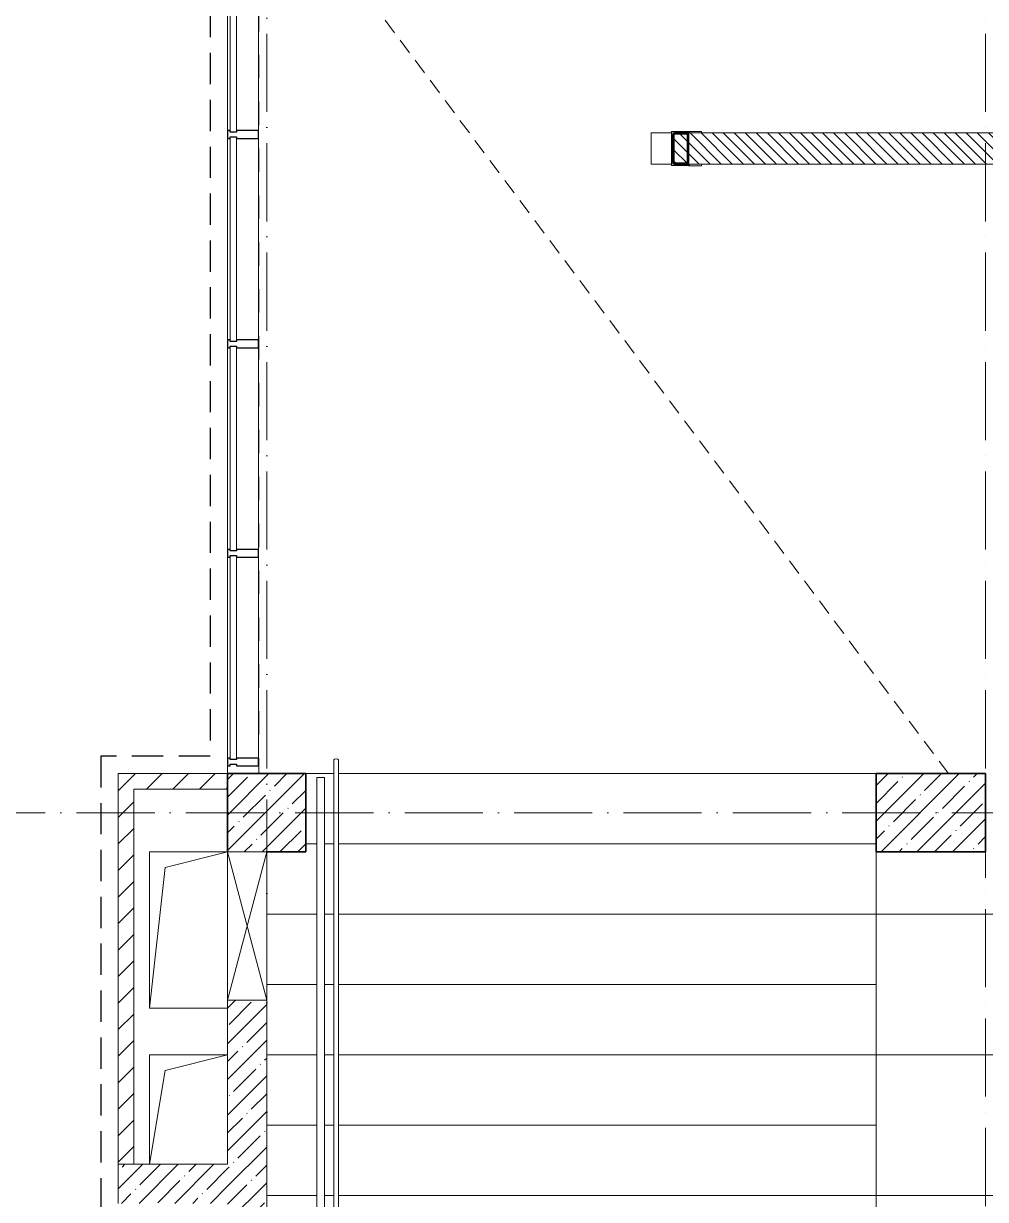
# Model space of a CAD drawing. Header units: millimetres. Extents: x -213536 to 1564669, y -45299 to 942238.
# Drawn here: x 216889 to 223046, y 238640 to 246165 of the extents above; entities that cross this region are included whole.
import ezdxf

# ---------------------------------------------------------------- set-up
doc = ezdxf.new("R2010")
doc.units = ezdxf.units.MM
for name, pattern in [('200_ШТРИХ_ш1п0_6_', [160, 100, -60]), ('50_200_ШТРИХ_1Т_ш5_п1_п1_', [700, 500, -100, 0, -100]), ('Штрих короткий', [300, 150, -150]), ('Штриховая _2 мм - 1 мм_', [300, 200, -100])]:
    doc.linetypes.add(name, pattern=pattern)
for name, color, linetype, lineweight in [('0-1', 7, 'Continuous', 5), ('0-2', 7, 'Continuous', 9), ('Импосты витража', 7, 'Continuous', 9), ('Импосты витража-1', 7, 'Continuous', 25), ('Каркас несущий', 7, 'Continuous', 9), ('Колонны', 7, 'Continuous', 9), ('Колонны-1', 7, 'Continuous', 35), ('Контуры', 7, 'Continuous', 9), ('Линии подступенков', 7, 'Continuous', 9), ('Линии свеса', 7, 'Continuous', 9), ('Линии-1', 7, '200_ШТРИХ_ш1п0_6_', 9), ('Несущие колонны', 7, 'Continuous', 9), ('Несущие колонны-1', 7, 'Continuous', 35), ('Обобщенные модели', 7, 'Continuous', 9), ('Ограждение', 7, 'Continuous', 9), ('Оси-2', 7, '50_200_ШТРИХ_1Т_ш5_п1_п1_', 9), ('Остекление-1', 7, 'Continuous', 9), ('Перемычка-1', 7, 'Штрих короткий', 9), ('Проем-2', 7, 'Continuous', 9), ('Стены-1', 7, 'Continuous', 13), ('Штриховка разреза-1', 7, 'Continuous', 9), ('Элементы узлов', 7, 'Continuous', 9)]:
    doc.layers.add(name, color=color, linetype=linetype, lineweight=lineweight)
doc.layers.add('СТ-1_1', color=7, linetype='Штриховая _2 мм - 1 мм_', lineweight=90, true_color=0x888888)
doc.layers.get('0-2').off()
pattern_1 = [(45, (0, 0), (-84.8528, 84.8528), [])]
pattern_2 = [(45, (0, 0), (-114.04925, 114.04925), []), (45, (114.05, 0), (-114.04925, 114.04925), [201.612, -40.322, 3.353, -36.97])]

# ---------------------------------------------------------------- blocks, each defined once
blk = doc.blocks.new('BSC_Колонна _Прямоугольная - 500х500-V1-АИ2_02_План отделки стен 2-го этажа _Часть 2_')
at = {"layer": 'Несущие колонны'}
h = blk.add_hatch(dxfattribs=at)
h.set_pattern_fill('FP_6', color=256, style=0, pattern_type=2)
h.set_pattern_definition([(45, (-12200, -28300), (-114.04925, 114.04925), []), (45, (-12085.95, -28300), (-114.04925, 114.04925), [201.613, -40.323, 3.353, -36.97])])
h.paths.add_polyline_path([(-250, -250), (250, -250), (250, 250), (-250, 250), (-250, -85.9)], flags=0)
at = {"layer": 'Несущие колонны-1'}
for p, q in [((250, 250), (-250, 250)), ((-250, 250), (-250, -250)), ((250, -250), (250, 250)), ((0, -250), (250, -250))]:
    blk.add_line(p, q, dxfattribs=at)
blk = doc.blocks.new('BSC_Колонна _Прямоугольная - 500х700-V5-АИ2_02_План отделки стен 2-го этажа _Часть 2_')
at = {"layer": 'Несущие колонны'}
h = blk.add_hatch(dxfattribs=at)
h.set_pattern_fill('FP_10', color=256, style=0, pattern_type=2)
h.set_pattern_definition([(315, (-28300, 16450), (114.04925, 114.04925), []), (315, (-28300, 16335.95), (114.04925, 114.04925), [201.613, -40.323, 3.353, -36.97])])
h.paths.add_polyline_path([(-250, 350), (-250, -350), (250, -350), (250, 350)], flags=0)
at = {"layer": 'Несущие колонны-1'}
for p, q in [((250, 350), (-250, 350)), ((-250, 350), (-250, -350)), ((250, -350), (250, 350)), ((-250, -350), (250, -350))]:
    blk.add_line(p, q, dxfattribs=at)
blk = doc.blocks.new('PNS_Панель прямоугольная2 - Нр_Стекло - 40мм-35254988-АИ2_02_План отделки стен 2-го этажа _Часть 2_')
at = {"layer": 'Остекление-1'}
for p, q in [((-652.5, 0), (652.5, 0)), ((642.5, 0), (-642.5, 0)), ((-642.5, -40), (642.5, -40))]:
    blk.add_line(p, q, dxfattribs=at)
blk = doc.blocks.new('Прямоугольный импост - Импост структурный с накладкой - 180мм-35254970-АИ2_02_План отделки стен 2-го этажа _Часть 2_')
at = {"layer": 'Импосты витража'}
for p, q in [((11950, 29935), (11950, 28650)), ((12147, 29935), (12147, 28650))]:
    blk.add_line(p, q, dxfattribs=at)
blk = doc.blocks.new('Прямоугольный импост - Импост структурный с накладкой - 180мм-28950551-АИ2_02_План отделки стен 2-го этажа _Часть 2_')
at = {"layer": 'Импосты витража-1'}
for p, q in [((-25, 40), (-25, 180)), ((-25, 180), (25, 180)), ((25, 180), (25, 40)), ((-15, 40), (-25, 40)), ((-25, -17), (-25, 0)), ((-25, 0), (-15, 0)), ((-15, 0), (-15, 40)), ((15, 40), (15, 0)), ((25, 40), (15, 40)), ((15, 0), (25, 0)), ((25, 0), (25, -17)), ((25, -17), (-25, -17))]:
    blk.add_line(p, q, dxfattribs=at)
blk = doc.blocks.new('Прямоугольный импост - Импост структурный с накладкой - 180мм-35254967-АИ2_02_План отделки стен 2-го этажа _Часть 2_')
at = {"layer": 'Импосты витража'}
for p, q in [((11950, 32615), (11950, 31325)), ((12147, 32615), (12147, 31325))]:
    blk.add_line(p, q, dxfattribs=at)
blk = doc.blocks.new('PNS_Панель прямоугольная2 - Нр_Стекло - 40мм-35254972-АИ2_02_План отделки стен 2-го этажа _Часть 2_')
at = {"layer": 'Остекление-1'}
for p, q in [((-655, 0), (655, 0)), ((645, 0), (-645, 0)), ((-645, -40), (645, -40))]:
    blk.add_line(p, q, dxfattribs=at)
blk = doc.blocks.new('AR_Отверстие прямоугольное _в плите_ - AR_Отверстие прямоугольное _в плите_-30552728-АИ2_02_План отделки стен 2-го этажа _Часть 2_')
at = {"layer": 'Обобщенные модели'}
for p, q in [((250, 500), (-250, 500)), ((-250, 500), (-250, -500)), ((-150, 400), (250, 500)), ((-250, -500), (-150, 400)), ((-250, -500), (250, -500))]:
    blk.add_line(p, q, dxfattribs=at)
blk = doc.blocks.new('AR_Отверстие прямоугольное _в плите_ - AR_Отверстие прямоугольное _в плите_-30552824-АИ2_02_План отделки стен 2-го этажа _Часть 2_')
at = {"layer": 'Обобщенные модели'}
for p, q in [((250, 350), (-250, 350)), ((-250, 350), (-250, -349.7)), ((-150, 250), (250, 350)), ((-250, -349.7), (-150, 250))]:
    blk.add_line(p, q, dxfattribs=at)
blk = doc.blocks.new('AR_Отверстие прямоугольное _в стене__БезПР - AR_Отверстие прямоугольное _в стене__БезПР-30590122-АИ2_02_План отделки стен 2-го этажа _Часть 2_')
at = {"layer": 'Проем-2'}
blk.add_line((475, 125), (-475, 125), dxfattribs=at)
at = {"layer": 'Элементы узлов'}
for p, q in [((-475, -125), (-475, 125)), ((-475, 125), (475, 125)), ((475, 125), (-475, -125)), ((-475, 125), (475, -125)), ((475, 125), (-475, 125)), ((-475, 125), (-475, -125)), ((475, 125), (475, -125)), ((475, -125), (475, 125)), ((475, -125), (-475, -125)), ((-475, -125), (475, -125))]:
    blk.add_line(p, q, dxfattribs=at)
blk = doc.blocks.new('Ограждение_СКБ_Подвал1 - 145_Ограждение_СКБ_Актовый-27248847-АИ2_02_План отделки стен 2-го этажа _Часть 2_')
at = {"layer": 'Ограждение'}
for p, q in [((-200, 25), (12160, 25)), ((-200, -25), (-200, 25)), ((12160, 25), (12160, -25)), ((12160, -25), (-200, -25))]:
    blk.add_line(p, q, dxfattribs=at)
blk = doc.blocks.new('О_Элемент поручня_Маршевый_Труба_ГОСТ 8732-78 - О_Элемент поручня_Маршевый_Труба_ГОСТ 8732-78-33739345-АИ2_02_План отделки стен 2-го этажа _Часть 2_')
at = {"layer": 'Ограждение'}
for p, q in [((-4.7, 30), (-12254.2, 30)), ((-12254.2, 0), (-4.7, 0))]:
    blk.add_line(p, q, dxfattribs=at)
for centre, start_param, end_param in [((-12254.2, 15), 4.712389, 6.544985), ((-12254.2, 15), 2.879793, 3.141593), ((-12254.2, 15), 3.141593, 4.712389), ((-4.7, 15), 4.712389, 6.283185), ((-4.7, 15), 3.141593, 4.712389)]:
    blk.add_ellipse(centre, major_axis=(0, 15), ratio=0.316146, start_param=start_param, end_param=end_param, dxfattribs=at)
blk = doc.blocks.new('Проем_Дверь_Прямоугольный - 5500х2800h_витражные проемы-35314110-АИ2_02_План отделки стен 2-го этажа _Часть 2_')
at = {"layer": 'Перемычка-1'}
for p, q in [((2750, 100), (-2750, 100)), ((2750, -100), (-2750, -100))]:
    blk.add_line(p, q, dxfattribs=at)
blk = doc.blocks.new('0125-Р-ОО-Ш2-АР-о_23_10_2024_rvt-1-АИ2_02_План отделки стен 2-го этажа _Часть 2_')
at = {"layer": 'Штриховка разреза-1'}
h = blk.add_hatch(dxfattribs=at)
h.set_pattern_fill('FP_2', color=256, style=0, pattern_type=2)
h.set_pattern_definition([(135, (0, 0), (-35.35534, -35.35534), [])])
h.paths.add_polyline_path([(24100, 32450), (24100, 32650), (14800, 32650), (14800, 32450), (23915, 32450)], flags=0)
h = blk.add_hatch(dxfattribs=at)
h.set_pattern_fill('FP_3', color=256, style=0, pattern_type=2)
h.set_pattern_definition(pattern_1)
h.paths.add_polyline_path([(11950, 28450), (11950, 28550), (11250, 28550), (11250, 28450), (11799.1, 28450)], flags=0)
h = blk.add_hatch(dxfattribs=at)
h.set_pattern_fill('FP_3', color=256, style=0, pattern_type=2)
h.set_pattern_definition(pattern_1)
h.paths.add_polyline_path([(11350, 26050), (11350, 28450), (11250, 28450), (11250, 26050)], flags=0)
h = blk.add_hatch(dxfattribs=at)
h.set_pattern_fill('FP_1', color=256, style=0, pattern_type=2)
h.set_pattern_definition(pattern_2)
h.paths.add_polyline_path([(12200, 24850), (12200, 27100), (11950, 27100), (11950, 24850)], flags=0)
h = blk.add_hatch(dxfattribs=at)
h.set_pattern_fill('FP_1', color=256, style=0, pattern_type=2)
h.set_pattern_definition(pattern_2)
h.paths.add_polyline_path([(11950, 25800), (11950, 26050), (11250, 26050), (11250, 25800), (11799.1, 25800)], flags=0)
at = {"layer": 'Контуры'}
for p, q in [((12629.8, 28550), (12450, 28550)), ((16100, 28550), (12659.8, 28550)), ((16100, 28050), (16100, 27650)), ((16100, 28050), (16100, 27650)), ((16100, 27650), (16100, 26750)), ((16100, 27200), (16100, 26750)), ((16100, 26750), (16100, 25850)), ((16100, 26300), (16100, 25850)), ((16100, 25850), (16100, 24950))]:
    blk.add_line(p, q, dxfattribs=at)
at = {"layer": 'Линии подступенков'}
for p, q in [((12629.8, 28550), (12450, 28550)), ((16100, 28550), (12659.8, 28550)), ((12520, 28100), (12450, 28100)), ((12629.8, 28100), (12570, 28100)), ((16100, 28100), (12659.8, 28100)), ((12520, 27650), (12200, 27650)), ((12629.8, 27650), (12570, 27650)), ((16100, 27650), (12659.8, 27650)), ((23700, 27650), (16100, 27650)), ((12520, 27200), (12200, 27200)), ((12629.8, 27200), (12570, 27200)), ((16100, 27200), (12659.8, 27200)), ((12520, 26750), (12200, 26750)), ((12629.8, 26750), (12570, 26750)), ((16100, 26750), (12659.7, 26750)), ((23700, 26750), (16100, 26750)), ((12520, 26300), (12200, 26300)), ((12629.8, 26300), (12570, 26300)), ((16100, 26300), (12659.7, 26300)), ((12520, 25850), (12200, 25850)), ((12629.8, 25850), (12570, 25850)), ((16100, 25850), (12659.7, 25850)), ((23700, 25850), (16100, 25850))]:
    blk.add_line(p, q, dxfattribs=at)
at = {"layer": 'Линии свеса'}
for p, q in [((12520, 28100), (12450, 28100)), ((12629.8, 28100), (12570, 28100)), ((16100, 28100), (12659.8, 28100)), ((12520, 27650), (12200, 27650)), ((12629.8, 27650), (12570, 27650)), ((16100, 27650), (12659.8, 27650)), ((23700, 27650), (16100, 27650)), ((12520, 27200), (12200, 27200)), ((12629.8, 27200), (12570, 27200)), ((16100, 27200), (12659.8, 27200)), ((12520, 26750), (12200, 26750)), ((12629.8, 26750), (12570, 26750)), ((16100, 26750), (12659.7, 26750)), ((23700, 26750), (16100, 26750)), ((12520, 26300), (12200, 26300)), ((12629.8, 26300), (12570, 26300)), ((16100, 26300), (12659.7, 26300)), ((12520, 25850), (12200, 25850)), ((12629.8, 25850), (12570, 25850)), ((16100, 25850), (12659.7, 25850)), ((23700, 25850), (16100, 25850))]:
    blk.add_line(p, q, dxfattribs=at)
at = {"layer": 'Линии-1'}
blk.add_line((16563.3, 28550), (12450, 34050), dxfattribs=at)
at = {"layer": 'Стены-1'}
for p, q in [((24100, 32650), (14800, 32650)), ((14800, 32650), (14800, 32450)), ((14800, 32450), (24100, 32450)), ((11950, 28550), (11250, 28550)), ((11250, 28550), (11250, 28450)), ((11250, 28450), (11250, 26050)), ((11350, 28450), (11950, 28450)), ((11350, 26050), (11350, 28450)), ((11950, 27100), (11950, 26050)), ((12200, 24850), (12200, 27100)), ((11950, 26050), (11250, 26050)), ((11250, 26050), (11250, 25800)), ((11250, 26050), (11350, 26050))]:
    blk.add_line(p, q, dxfattribs=at)
at = {"layer": '0-2'}
for name, p, rotation in [('Проем_Дверь_Прямоугольный - 5500х2800h_витражные проемы-35314110-АИ2_02_План отделки стен 2-го этажа _Часть 2_', (12050, 31300), 89.9999999999999), ('PNS_Панель прямоугольная2 - Нр_Стекло - 40мм-35254988-АИ2_02_План отделки стен 2-го этажа _Часть 2_', (11967, 33307.5), 89.99999999999918), ('PNS_Панель прямоугольная2 - Нр_Стекло - 40мм-35254972-АИ2_02_План отделки стен 2-го этажа _Часть 2_', (11967, 31970), 89.99999999999918), ('PNS_Панель прямоугольная2 - Нр_Стекло - 40мм-35254972-АИ2_02_План отделки стен 2-го этажа _Часть 2_', (11967, 30630), 89.99999999999918), ('PNS_Панель прямоугольная2 - Нр_Стекло - 40мм-35254988-АИ2_02_План отделки стен 2-го этажа _Часть 2_', (11967, 29292.5), 89.99999999999918), ('О_Элемент поручня_Маршевый_Труба_ГОСТ 8732-78 - О_Элемент поручня_Маршевый_Труба_ГОСТ 8732-78-33739345-АИ2_02_План отделки стен 2-го этажа _Часть 2_', (12659.8, 28643.9), 89.9999999999999), ('Ограждение_СКБ_Подвал1 - 145_Ограждение_СКБ_Актовый-27248847-АИ2_02_План отделки стен 2-го этажа _Часть 2_', (12545, 28325), 269.9999999999989), ('BSC_Колонна _Прямоугольная - 500х700-V5-АИ2_02_План отделки стен 2-го этажа _Часть 2_', (16450, 28300), 89.9999999999999), ('AR_Отверстие прямоугольное _в стене__БезПР - AR_Отверстие прямоугольное _в стене__БезПР-30590122-АИ2_02_План отделки стен 2-го этажа _Часть 2_', (12075, 27575), 269.9999999999999)]:
    blk.add_blockref(name, p, dxfattribs=dict(at, rotation=rotation))
for name, p in [('Прямоугольный импост - Импост структурный с накладкой - 180мм-35254970-АИ2_02_План отделки стен 2-го этажа _Часть 2_', (0, 4015)), ('Прямоугольный импост - Импост структурный с накладкой - 180мм-35254967-АИ2_02_План отделки стен 2-го этажа _Часть 2_', (0, 0)), ('Прямоугольный импост - Импост структурный с накладкой - 180мм-35254967-АИ2_02_План отделки стен 2-го этажа _Часть 2_', (0, -1340)), ('Прямоугольный импост - Импост структурный с накладкой - 180мм-35254970-АИ2_02_План отделки стен 2-го этажа _Часть 2_', (0, 0)), ('BSC_Колонна _Прямоугольная - 500х500-V1-АИ2_02_План отделки стен 2-го этажа _Часть 2_', (12200, 28300)), ('AR_Отверстие прямоугольное _в плите_ - AR_Отверстие прямоугольное _в плите_-30552728-АИ2_02_План отделки стен 2-го этажа _Часть 2_', (11700, 27550)), ('AR_Отверстие прямоугольное _в плите_ - AR_Отверстие прямоугольное _в плите_-30552824-АИ2_02_План отделки стен 2-го этажа _Часть 2_', (11700, 26399.7))]:
    blk.add_blockref(name, p, dxfattribs=at)
at = {"layer": '0-2', "extrusion": (0, 0, -1), "rotation": 90.00000000000081}
for p in [(-11967, 32640), (-11967, 31300), (-11967, 29960), (-11967, 28625)]:
    blk.add_blockref('Прямоугольный импост - Импост структурный с накладкой - 180мм-28950551-АИ2_02_План отделки стен 2-го этажа _Часть 2_', p, dxfattribs=at)
blk = doc.blocks.new('Фахверк_Усиление стен_ifc_RVT-1-АИ2_02_План отделки стен 2-го этажа _Часть 2_')
at = {"layer": 'Каркас несущий'}
for p, q in [((14660, 32650), (14660, 32450)), ((14791.5, 32650), (14660, 32650)), ((14660, 32450), (14791.5, 32450))]:
    blk.add_line(p, q, dxfattribs=at)
at = {"layer": 'Колонны'}
for p, q in [((14900, 32660), (14900, 32658.5)), ((14982, 32660), (14900, 32660)), ((14982, 32650.5), (14982, 32660)), ((14908.5, 32650.5), (14982, 32650.5)), ((14900, 32441.5), (14900, 32440)), ((14900, 32440), (14982, 32440)), ((14982, 32449.5), (14908.5, 32449.5)), ((14982, 32440), (14982, 32449.5))]:
    blk.add_line(p, q, dxfattribs=at)
at = {"layer": 'Колонны-1'}
for p, q in [((14800, 32638), (14800, 32462)), ((14806, 32462), (14806, 32638)), ((14888, 32650), (14812, 32650)), ((14812, 32644), (14888, 32644)), ((14894, 32638), (14894, 32462)), ((14900, 32462), (14900, 32638)), ((14888, 32456), (14812, 32456)), ((14812, 32450), (14888, 32450))]:
    blk.add_line(p, q, dxfattribs=at)
for centre, radius, start, end in [((14812, 32638), 12, 90, 180), ((14812, 32638), 6, 90, 180), ((14888, 32638), 12, 0, 90), ((14888, 32638), 6, 0, 90), ((14812, 32462), 12, 180, 270), ((14812, 32462), 6, 180, 270), ((14888, 32462), 12, 270, 0), ((14888, 32462), 6, 270, 0)]:
    blk.add_arc(centre, radius, start, end, dxfattribs=at)
at = {"layer": 'Обобщенные модели'}
for p, q in [((14900, 32658.5), (14791.5, 32658.5)), ((14791.5, 32658.5), (14791.5, 32441.5)), ((14800, 32638), (14800, 32462)), ((14806, 32462), (14806, 32638)), ((14888, 32650), (14812, 32650)), ((14812, 32644), (14888, 32644)), ((14891.5, 32650), (14900, 32658.5)), ((14894, 32638), (14894, 32462)), ((14900, 32658.5), (14900, 32650)), ((14900, 32658.5), (14908.5, 32650)), ((14900, 32462), (14900, 32638)), ((14900, 32441.5), (14791.5, 32441.5)), ((14888, 32456), (14812, 32456)), ((14812, 32450), (14888, 32450)), ((14891.5, 32450), (14900, 32441.5)), ((14900, 32450), (14900, 32441.5)), ((14900, 32441.5), (14908.5, 32450))]:
    blk.add_line(p, q, dxfattribs=at)
for centre, radius, start, end in [((14812, 32638), 12, 90, 180), ((14812, 32638), 6, 90, 180), ((14888, 32638), 12, 0, 90), ((14888, 32638), 6, 0, 90), ((14812, 32462), 12, 180, 270), ((14812, 32462), 6, 180, 270), ((14888, 32462), 12, 270, 0), ((14888, 32462), 6, 270, 0)]:
    blk.add_arc(centre, radius, start, end, dxfattribs=at)
blk = doc.blocks.new('Оси1')
at = {"layer": 'Оси-2'}
for p, q in [((218445.6, 210594.5), (218445.6, 264395.4)), ((223045.6, 210594.5), (223045.6, 264395.4)), ((203926.8, 241115.2), (234645.6, 241115.2))]:
    blk.add_line(p, q, dxfattribs=at)

msp = doc.modelspace()

# ---------------------------------------------------------------- linework, layer by layer
at = {"layer": 'СТ-1_1', "lineweight": 25}
for p, q in [((218083.6, 247477.2), (218083.6, 241477.2)), ((218083.6, 241477.2), (217383.6, 241477.2)), ((217383.6, 241477.2), (217383.6, 232803.2))]:
    msp.add_line(p, q, dxfattribs=at)

# ---------------------------------------------------------------- block references
at = {"color": 2, "lineweight": 30}
msp.add_blockref('Оси1', (0, 0), dxfattribs=at)
at = {"layer": '0-1'}
for name in ['0125-Р-ОО-Ш2-АР-о_23_10_2024_rvt-1-АИ2_02_План отделки стен 2-го этажа _Часть 2_', 'Фахверк_Усиление стен_ifc_RVT-1-АИ2_02_План отделки стен 2-го этажа _Часть 2_']:
    msp.add_blockref(name, (206245.6, 212815.2), dxfattribs=at)

doc.saveas('drawing.dxf')
